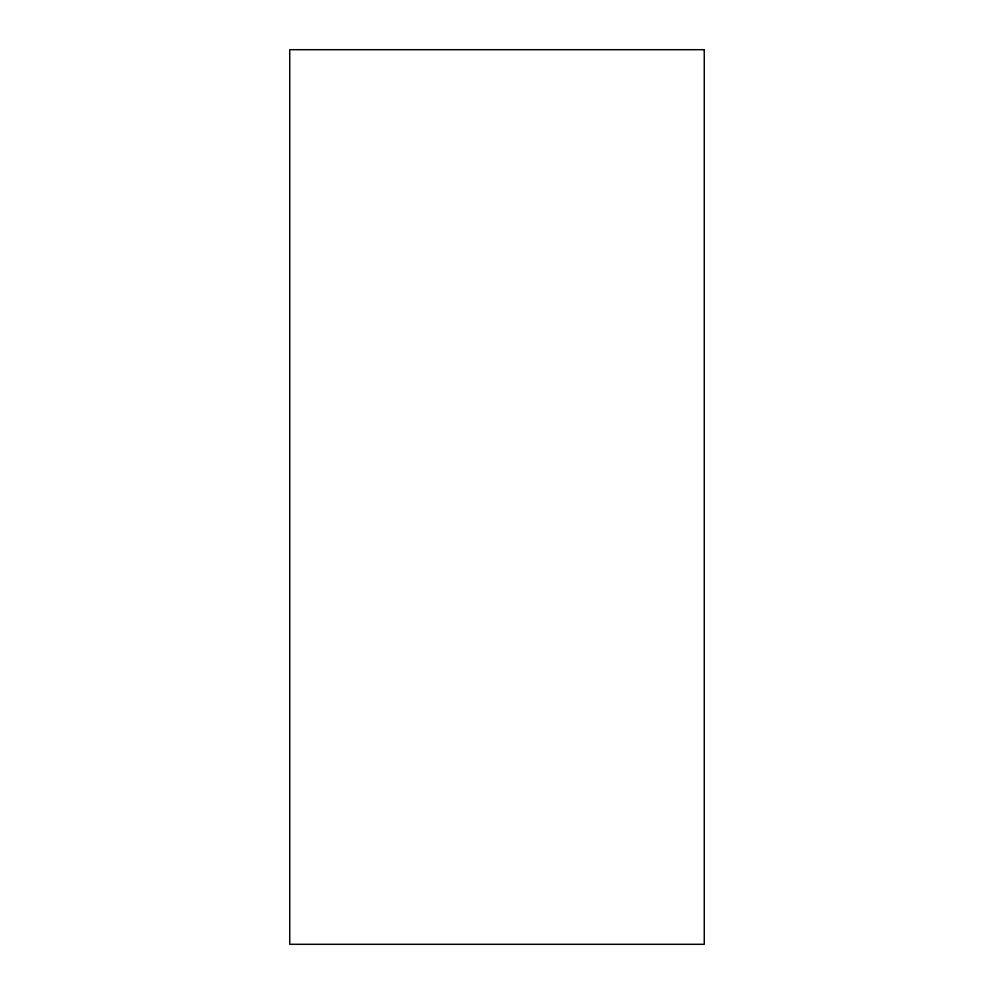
<?xml version="1.0" encoding="UTF-8"?>
<svg xmlns="http://www.w3.org/2000/svg" width="994" height="994" viewBox="0 0 994 994"><rect width="100%" height="100%" fill="white"/><g stroke="black" fill="none" stroke-linecap="round" stroke-linejoin="round"><path stroke-width="1.49" d="M704.261 49.7L289.739 49.7L289.739 944.3L704.261 944.3L704.261 49.7"/></g></svg>
